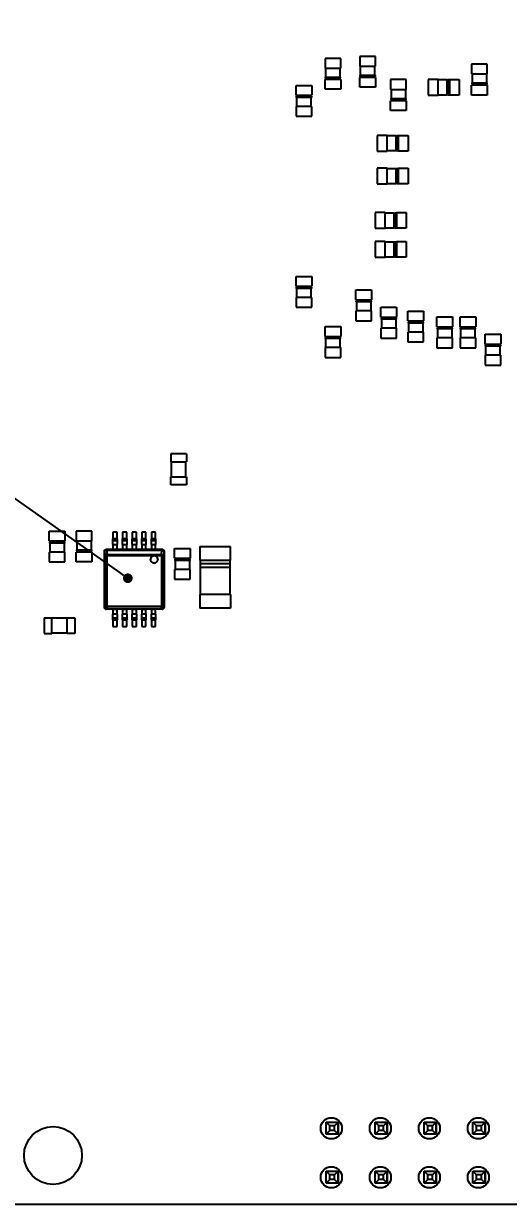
# Model space of a CAD drawing. Header units: millimetres. Extents: x 461 to 1302, y 117 to 711.
# Drawn here: x 1020.4 to 1070.6, y 450.9 to 573.3 of the extents above; entities that cross this region are included whole.
import ezdxf
from ezdxf import colors
from ezdxf.entities.mleader import LeaderData, LeaderLine
from ezdxf.math import Vec2, Vec3

# ---------------------------------------------------------------- set-up
doc = ezdxf.new("R2010")
doc.units = ezdxf.units.MM
doc.layers.get('0').update_dxf_attribs({"lineweight": 50})
doc.styles.add('GOST-2.304_Type-B_italic', font='')
doc.styles.get('GOST-2.304_Type-B_italic').set_extended_font_data('GOST Common', italic=True)
doc.dimstyles.new('ISO-25', dxfattribs={"dimtxt": 2.5, "dimasz": 2.5, "dimexe": 1.25, "dimexo": 0.625, "dimtad": 1, "dimtxsty": 'Standard', "dimcen": 2.5, "dimadec": 0, "dimazin": 0, "dimtfac": 1, "dimtmove": 0, "dimatfit": 3, "dimfxl": 1, "dimarcsym": 0})

# ---------------------------------------------------------------- blocks, each defined once
blk = doc.blocks.new('_Dot')
at = {"color": 0, "linetype": 'ByBlock', "lineweight": -2}
blk.add_line((-0.5, 0), (-1, 0), dxfattribs=at)
at = {"color": 0, "linetype": 'ByBlock', "lineweight": 90, "const_width": 0.5}
blk.add_lwpolyline([(-0.25, 0, 1), (0.25, 0, 1)], format="xyb", close=True, dxfattribs=at)
blk = doc.blocks.new('*D62')
at = {"color": 0, "lineweight": -2, "transparency": 16777216}
for p, q in [((948.6, 537.97), (948.6, 693.94)), ((1213.41, 641.52), (1213.41, 693.94)), ((1210.91, 692.69), (951.1, 692.69))]:
    blk.add_line(p, q, dxfattribs=at)
at = {"color": 0, "lineweight": 20, "transparency": 16777216}
for points in [[(951.1, 693.1), (951.1, 692.27), (948.6, 692.69)], [(1210.91, 693.1), (1210.91, 692.27), (1213.41, 692.69)]]:
    blk.add_solid(points, dxfattribs=at)
at = {"layer": 'Defpoints', "color": 0, "lineweight": 20, "transparency": 16777216}
for p in [(948.6, 692.69), (1213.41, 640.9), (948.6, 537.35)]:
    blk.add_point(p, dxfattribs=at)
at = {"color": 0, "lineweight": 20, "transparency": 16777216, "insert": (1081.01, 694.77), "char_height": 2.5, "attachment_point": 5}
blk.add_mtext('264,81*', dxfattribs=at)

msp = doc.modelspace()

# ---------------------------------------------------------------- linework, layer by layer
at = {"color": 7, "linetype": 'Continuous', "lineweight": 25}
for p, q in [((1051.634, 569.705), (1051.634, 568.689)), ((1053.258, 569.705), (1051.634, 569.705)), ((1053.258, 568.689), (1053.258, 569.705)), ((1055.234, 569.905), (1055.234, 568.889)), ((1056.858, 569.905), (1055.234, 569.905)), ((1056.858, 568.889), (1056.858, 569.905)), ((1051.634, 568.689), (1053.258, 568.689)), ((1051.684, 568.689), (1051.684, 567.755)), ((1053.208, 567.755), (1053.208, 568.689)), ((1055.234, 568.889), (1056.858, 568.889)), ((1055.284, 568.889), (1055.284, 567.955)), ((1056.808, 567.955), (1056.808, 568.889)), ((1066.834, 569.105), (1066.834, 568.089)), ((1068.458, 569.105), (1066.834, 569.105)), ((1066.834, 568.089), (1068.458, 568.089)), ((1066.884, 568.089), (1066.884, 567.155)), ((1068.408, 567.155), (1068.408, 568.089)), ((1068.458, 568.089), (1068.458, 569.105)), ((1048.634, 566.905), (1050.258, 566.905)), ((1048.634, 565.889), (1048.634, 566.905)), ((1050.258, 566.905), (1050.258, 565.889)), ((1053.258, 567.521), (1051.634, 567.521)), ((1051.634, 566.505), (1051.634, 567.521)), ((1051.678, 567.637), (1051.678, 567.755)), ((1051.678, 567.755), (1053.214, 567.755)), ((1051.678, 567.755), (1051.684, 567.755)), ((1053.214, 567.637), (1051.678, 567.637)), ((1051.678, 567.637), (1051.684, 567.637)), ((1051.684, 567.637), (1051.684, 567.521)), ((1053.208, 567.521), (1053.208, 567.637)), ((1053.214, 567.755), (1053.214, 567.637)), ((1053.258, 567.521), (1053.258, 566.505)), ((1056.858, 567.721), (1055.234, 567.721)), ((1055.234, 566.705), (1055.234, 567.721)), ((1055.278, 567.837), (1055.278, 567.955)), ((1055.278, 567.955), (1056.814, 567.955)), ((1055.278, 567.955), (1055.284, 567.955)), ((1056.814, 567.837), (1055.278, 567.837)), ((1055.278, 567.837), (1055.284, 567.837)), ((1055.284, 567.837), (1055.284, 567.721)), ((1056.808, 567.721), (1056.808, 567.837)), ((1056.814, 567.955), (1056.814, 567.837)), ((1056.858, 567.721), (1056.858, 566.705)), ((1058.434, 567.505), (1058.434, 566.489)), ((1060.058, 567.505), (1058.434, 567.505)), ((1060.058, 566.489), (1060.058, 567.505)), ((1062.341, 567.517), (1062.341, 565.893)), ((1063.357, 567.517), (1062.341, 567.517)), ((1063.357, 565.893), (1063.357, 567.517)), ((1064.291, 567.467), (1063.357, 567.467)), ((1064.291, 567.473), (1064.409, 567.473)), ((1064.291, 565.937), (1064.291, 567.473)), ((1064.409, 567.473), (1064.409, 565.937)), ((1064.525, 567.467), (1064.409, 567.467)), ((1064.525, 567.517), (1064.525, 565.893)), ((1064.525, 567.517), (1065.541, 567.517)), ((1065.541, 567.517), (1065.541, 565.893)), ((1068.458, 566.921), (1066.834, 566.921)), ((1066.834, 565.905), (1066.834, 566.921)), ((1066.878, 567.037), (1066.878, 567.155)), ((1066.878, 567.155), (1068.414, 567.155)), ((1066.878, 567.155), (1066.884, 567.155)), ((1068.414, 567.037), (1066.878, 567.037)), ((1066.878, 567.037), (1066.884, 567.037)), ((1066.884, 567.037), (1066.884, 566.921)), ((1068.408, 566.921), (1068.408, 567.037)), ((1068.414, 567.155), (1068.414, 567.037)), ((1068.458, 566.921), (1068.458, 565.905)), ((1048.634, 565.889), (1050.258, 565.889)), ((1048.678, 565.773), (1050.214, 565.773)), ((1048.678, 565.655), (1048.678, 565.773)), ((1050.214, 565.655), (1048.678, 565.655)), ((1048.684, 565.889), (1048.684, 565.773)), ((1048.684, 565.655), (1048.684, 564.721)), ((1050.208, 565.773), (1050.208, 565.889)), ((1050.214, 565.773), (1050.208, 565.773)), ((1050.208, 564.721), (1050.208, 565.655)), ((1050.214, 565.655), (1050.208, 565.655)), ((1050.214, 565.773), (1050.214, 565.655)), ((1053.258, 566.505), (1051.634, 566.505)), ((1056.858, 566.705), (1055.234, 566.705)), ((1058.434, 566.489), (1060.058, 566.489)), ((1058.478, 565.437), (1058.478, 565.555)), ((1058.478, 565.555), (1060.014, 565.555)), ((1058.478, 565.555), (1058.484, 565.555)), ((1058.484, 566.489), (1058.484, 565.555)), ((1060.008, 565.555), (1060.008, 566.489)), ((1060.014, 565.555), (1060.014, 565.437)), ((1062.341, 565.893), (1063.357, 565.893)), ((1063.357, 565.943), (1064.291, 565.943)), ((1064.409, 565.937), (1064.291, 565.937)), ((1064.409, 565.943), (1064.525, 565.943)), ((1065.541, 565.893), (1064.525, 565.893)), ((1068.458, 565.905), (1066.834, 565.905)), ((1050.258, 564.721), (1048.634, 564.721)), ((1048.634, 564.721), (1048.634, 563.705)), ((1050.258, 563.705), (1050.258, 564.721)), ((1060.058, 565.321), (1058.434, 565.321)), ((1058.434, 564.305), (1058.434, 565.321)), ((1060.058, 564.305), (1058.434, 564.305)), ((1060.014, 565.437), (1058.478, 565.437)), ((1058.478, 565.437), (1058.484, 565.437)), ((1058.484, 565.437), (1058.484, 565.321)), ((1060.008, 565.321), (1060.008, 565.437)), ((1060.058, 565.321), (1060.058, 564.305)), ((1048.634, 563.705), (1050.258, 563.705)), ((1057.046, 561.717), (1057.046, 560.093)), ((1058.062, 561.717), (1057.046, 561.717)), ((1058.062, 560.093), (1058.062, 561.717)), ((1058.996, 561.667), (1058.062, 561.667)), ((1058.996, 561.673), (1059.114, 561.673)), ((1058.996, 560.137), (1058.996, 561.673)), ((1059.114, 561.673), (1059.114, 560.137)), ((1059.23, 561.667), (1059.114, 561.667)), ((1059.23, 561.717), (1059.23, 560.093)), ((1059.23, 561.717), (1060.246, 561.717)), ((1060.246, 561.717), (1060.246, 560.093)), ((1057.046, 560.093), (1058.062, 560.093)), ((1058.062, 560.143), (1058.996, 560.143)), ((1059.114, 560.137), (1058.996, 560.137)), ((1059.114, 560.143), (1059.23, 560.143)), ((1060.246, 560.093), (1059.23, 560.093)), ((1057.046, 558.317), (1057.046, 556.693)), ((1058.062, 558.317), (1057.046, 558.317)), ((1058.062, 556.693), (1058.062, 558.317)), ((1058.996, 558.267), (1058.062, 558.267)), ((1058.996, 558.273), (1059.114, 558.273)), ((1058.996, 556.737), (1058.996, 558.273)), ((1059.114, 558.273), (1059.114, 556.737)), ((1059.23, 558.267), (1059.114, 558.267)), ((1059.23, 558.317), (1059.23, 556.693)), ((1059.23, 558.317), (1060.246, 558.317)), ((1060.246, 558.317), (1060.246, 556.693)), ((1057.046, 556.693), (1058.062, 556.693)), ((1058.062, 556.743), (1058.996, 556.743)), ((1059.114, 556.737), (1058.996, 556.737)), ((1059.114, 556.743), (1059.23, 556.743)), ((1060.246, 556.693), (1059.23, 556.693)), ((1056.846, 553.717), (1056.846, 552.093)), ((1057.862, 553.717), (1056.846, 553.717)), ((1057.862, 552.093), (1057.862, 553.717)), ((1058.796, 553.667), (1057.862, 553.667)), ((1058.796, 552.137), (1058.796, 553.673)), ((1058.796, 553.673), (1058.914, 553.673)), ((1058.914, 553.673), (1058.914, 552.137)), ((1059.03, 553.667), (1058.914, 553.667)), ((1059.03, 553.717), (1059.03, 552.093)), ((1059.03, 553.717), (1060.046, 553.717)), ((1060.046, 553.717), (1060.046, 552.093)), ((1056.846, 552.093), (1057.862, 552.093)), ((1057.862, 552.143), (1058.796, 552.143)), ((1058.914, 552.137), (1058.796, 552.137)), ((1058.914, 552.143), (1059.03, 552.143)), ((1060.046, 552.093), (1059.03, 552.093)), ((1056.846, 550.717), (1056.846, 549.093)), ((1057.862, 550.717), (1056.846, 550.717)), ((1057.862, 549.093), (1057.862, 550.717)), ((1058.796, 550.667), (1057.862, 550.667)), ((1058.796, 550.673), (1058.914, 550.673)), ((1058.796, 549.137), (1058.796, 550.673)), ((1058.914, 550.673), (1058.914, 549.137)), ((1059.03, 550.667), (1058.914, 550.667)), ((1059.03, 550.717), (1059.03, 549.093)), ((1059.03, 550.717), (1060.046, 550.717)), ((1060.046, 550.717), (1060.046, 549.093)), ((1056.846, 549.093), (1057.862, 549.093)), ((1057.862, 549.143), (1058.796, 549.143)), ((1058.914, 549.137), (1058.796, 549.137)), ((1058.914, 549.143), (1059.03, 549.143)), ((1060.046, 549.093), (1059.03, 549.093)), ((1048.634, 547.105), (1050.258, 547.105)), ((1048.634, 546.089), (1048.634, 547.105)), ((1048.634, 546.089), (1050.258, 546.089)), ((1048.678, 545.973), (1050.214, 545.973)), ((1048.678, 545.855), (1048.678, 545.973)), ((1048.684, 546.089), (1048.684, 545.973)), ((1050.208, 545.973), (1050.208, 546.089)), ((1050.214, 545.973), (1050.208, 545.973)), ((1050.214, 545.973), (1050.214, 545.855)), ((1050.258, 547.105), (1050.258, 546.089)), ((1050.258, 544.921), (1048.634, 544.921)), ((1048.634, 544.921), (1048.634, 543.905)), ((1050.214, 545.855), (1048.678, 545.855)), ((1048.684, 545.855), (1048.684, 544.921)), ((1050.208, 544.921), (1050.208, 545.855)), ((1050.214, 545.855), (1050.208, 545.855)), ((1050.258, 543.905), (1050.258, 544.921)), ((1054.834, 545.705), (1056.458, 545.705)), ((1054.834, 544.689), (1054.834, 545.705)), ((1056.458, 545.705), (1056.458, 544.689)), ((1048.634, 543.905), (1050.258, 543.905)), ((1054.834, 544.689), (1056.458, 544.689)), ((1056.458, 543.521), (1054.834, 543.521)), ((1054.834, 543.521), (1054.834, 542.505)), ((1054.878, 544.573), (1056.414, 544.573)), ((1054.878, 544.455), (1054.878, 544.573)), ((1056.414, 544.455), (1054.878, 544.455)), ((1054.884, 544.689), (1054.884, 544.573)), ((1054.884, 544.455), (1054.884, 543.521)), ((1056.408, 544.573), (1056.408, 544.689)), ((1056.414, 544.573), (1056.408, 544.573)), ((1056.408, 543.521), (1056.408, 544.455)), ((1056.414, 544.455), (1056.408, 544.455)), ((1056.414, 544.573), (1056.414, 544.455)), ((1056.458, 542.505), (1056.458, 543.521)), ((1057.434, 543.905), (1059.058, 543.905)), ((1057.434, 542.889), (1057.434, 543.905)), ((1059.058, 543.905), (1059.058, 542.889)), ((1060.234, 543.505), (1061.858, 543.505)), ((1060.234, 542.489), (1060.234, 543.505)), ((1061.858, 543.505), (1061.858, 542.489)), ((1054.834, 542.505), (1056.458, 542.505)), ((1057.434, 542.889), (1059.058, 542.889)), ((1057.478, 542.773), (1059.014, 542.773)), ((1057.478, 542.655), (1057.478, 542.773)), ((1059.014, 542.655), (1057.478, 542.655)), ((1057.484, 542.889), (1057.484, 542.773)), ((1057.484, 542.655), (1057.484, 541.721)), ((1059.008, 542.773), (1059.008, 542.889)), ((1059.014, 542.773), (1059.008, 542.773)), ((1059.008, 541.721), (1059.008, 542.655)), ((1059.014, 542.655), (1059.008, 542.655)), ((1059.014, 542.773), (1059.014, 542.655)), ((1060.234, 542.489), (1061.858, 542.489)), ((1060.278, 542.373), (1061.814, 542.373)), ((1060.278, 542.255), (1060.278, 542.373)), ((1060.284, 542.489), (1060.284, 542.373)), ((1061.808, 542.373), (1061.808, 542.489)), ((1061.814, 542.373), (1061.808, 542.373)), ((1061.814, 542.373), (1061.814, 542.255)), ((1063.234, 542.905), (1064.858, 542.905)), ((1063.234, 541.889), (1063.234, 542.905)), ((1064.858, 542.905), (1064.858, 541.889)), ((1065.634, 542.905), (1067.258, 542.905)), ((1065.634, 541.889), (1065.634, 542.905)), ((1067.258, 542.905), (1067.258, 541.889)), ((1051.634, 541.905), (1053.258, 541.905)), ((1051.634, 540.889), (1051.634, 541.905)), ((1053.258, 541.905), (1053.258, 540.889)), ((1059.058, 541.721), (1057.434, 541.721)), ((1057.434, 541.721), (1057.434, 540.705)), ((1059.058, 540.705), (1059.058, 541.721)), ((1061.858, 541.321), (1060.234, 541.321)), ((1060.234, 541.321), (1060.234, 540.305)), ((1061.814, 542.255), (1060.278, 542.255)), ((1060.284, 542.255), (1060.284, 541.321)), ((1061.808, 541.321), (1061.808, 542.255)), ((1061.814, 542.255), (1061.808, 542.255)), ((1061.858, 540.305), (1061.858, 541.321)), ((1063.234, 541.889), (1064.858, 541.889)), ((1063.278, 541.773), (1064.814, 541.773)), ((1063.278, 541.655), (1063.278, 541.773)), ((1064.814, 541.655), (1063.278, 541.655)), ((1063.284, 541.889), (1063.284, 541.773)), ((1063.284, 541.655), (1063.284, 540.721)), ((1064.808, 541.773), (1064.808, 541.889)), ((1064.814, 541.773), (1064.808, 541.773)), ((1064.808, 540.721), (1064.808, 541.655)), ((1064.814, 541.655), (1064.808, 541.655)), ((1064.814, 541.773), (1064.814, 541.655)), ((1065.634, 541.889), (1067.258, 541.889)), ((1065.678, 541.773), (1067.214, 541.773)), ((1065.678, 541.655), (1065.678, 541.773)), ((1067.214, 541.655), (1065.678, 541.655)), ((1065.684, 541.889), (1065.684, 541.773)), ((1065.684, 541.655), (1065.684, 540.721)), ((1067.208, 541.773), (1067.208, 541.889)), ((1067.214, 541.773), (1067.208, 541.773)), ((1067.208, 540.721), (1067.208, 541.655)), ((1067.214, 541.655), (1067.208, 541.655)), ((1067.214, 541.773), (1067.214, 541.655)), ((1068.234, 541.105), (1069.858, 541.105)), ((1068.234, 540.089), (1068.234, 541.105)), ((1069.858, 541.105), (1069.858, 540.089)), ((1051.634, 540.889), (1053.258, 540.889)), ((1051.678, 540.773), (1053.214, 540.773)), ((1051.678, 540.655), (1051.678, 540.773)), ((1051.678, 540.773), (1051.678, 540.773)), ((1053.214, 540.655), (1051.678, 540.655)), ((1051.684, 540.889), (1051.684, 540.773)), ((1051.684, 540.773), (1051.684, 540.773)), ((1051.684, 540.655), (1051.684, 539.721)), ((1053.208, 540.773), (1053.208, 540.889)), ((1053.214, 540.773), (1053.208, 540.773)), ((1053.208, 539.721), (1053.208, 540.655)), ((1053.214, 540.655), (1053.208, 540.655)), ((1053.214, 540.773), (1053.214, 540.655)), ((1057.434, 540.705), (1059.058, 540.705)), ((1060.234, 540.305), (1061.858, 540.305)), ((1064.858, 540.721), (1063.234, 540.721)), ((1063.234, 540.721), (1063.234, 539.705)), ((1064.858, 539.705), (1064.858, 540.721)), ((1067.258, 540.721), (1065.634, 540.721)), ((1065.634, 540.721), (1065.634, 539.705)), ((1067.258, 539.705), (1067.258, 540.721)), ((1068.234, 540.089), (1069.858, 540.089)), ((1068.278, 539.973), (1069.814, 539.973)), ((1068.278, 539.855), (1068.278, 539.973)), ((1069.814, 539.855), (1068.278, 539.855)), ((1068.284, 540.089), (1068.284, 539.973)), ((1068.284, 539.855), (1068.284, 538.921)), ((1069.808, 539.973), (1069.808, 540.089)), ((1069.814, 539.973), (1069.808, 539.973)), ((1069.808, 538.921), (1069.808, 539.855)), ((1069.814, 539.855), (1069.808, 539.855)), ((1069.814, 539.973), (1069.814, 539.855)), ((1053.258, 539.721), (1051.634, 539.721)), ((1051.634, 539.721), (1051.634, 538.705)), ((1051.634, 538.705), (1053.258, 538.705)), ((1053.258, 538.705), (1053.258, 539.721)), ((1063.234, 539.705), (1064.858, 539.705)), ((1065.634, 539.705), (1067.258, 539.705)), ((1069.858, 538.921), (1068.234, 538.921)), ((1068.234, 538.921), (1068.234, 537.905)), ((1069.858, 537.905), (1069.858, 538.921)), ((1068.234, 537.905), (1069.858, 537.905)), ((1037.258, 528.705), (1035.634, 528.705)), ((1035.634, 528.705), (1035.634, 527.893)), ((1035.634, 527.893), (1037.258, 527.893)), ((1035.684, 527.893), (1035.684, 526.317)), ((1037.208, 526.317), (1037.208, 527.893)), ((1037.258, 528.705), (1037.258, 527.893)), ((1035.634, 526.317), (1037.258, 526.317)), ((1035.634, 525.505), (1035.634, 526.317)), ((1037.258, 525.505), (1035.634, 525.505)), ((1037.258, 526.317), (1037.258, 525.505)), ((1023.034, 520.705), (1024.658, 520.705)), ((1023.034, 519.689), (1023.034, 520.705)), ((1024.658, 520.705), (1024.658, 519.689)), ((1025.834, 520.705), (1025.834, 519.689)), ((1027.458, 520.705), (1025.834, 520.705)), ((1027.458, 519.689), (1027.458, 520.705)), ((1030.066, 520.605), (1029.626, 520.605)), ((1029.626, 520.605), (1029.626, 519.905)), ((1030.066, 519.905), (1030.066, 520.605)), ((1031.066, 520.605), (1030.626, 520.605)), ((1030.626, 520.605), (1030.626, 519.905)), ((1031.066, 519.905), (1031.066, 520.605)), ((1032.066, 520.605), (1031.626, 520.605)), ((1031.626, 520.605), (1031.626, 519.905)), ((1032.066, 519.905), (1032.066, 520.605)), ((1033.066, 520.605), (1032.626, 520.605)), ((1032.626, 520.605), (1032.626, 519.905)), ((1033.066, 519.905), (1033.066, 520.605)), ((1034.066, 520.605), (1033.626, 520.605)), ((1033.626, 520.605), (1033.626, 519.905)), ((1034.066, 519.905), (1034.066, 520.605)), ((1023.034, 519.689), (1024.658, 519.689)), ((1023.078, 519.573), (1024.614, 519.573)), ((1023.078, 519.455), (1023.078, 519.573)), ((1024.614, 519.455), (1023.078, 519.455)), ((1023.084, 519.689), (1023.084, 519.573)), ((1023.084, 519.455), (1023.084, 518.521)), ((1024.608, 519.573), (1024.608, 519.689)), ((1024.614, 519.573), (1024.608, 519.573)), ((1024.608, 518.521), (1024.608, 519.455)), ((1024.614, 519.455), (1024.608, 519.455)), ((1024.614, 519.573), (1024.614, 519.455)), ((1025.834, 519.689), (1027.458, 519.689)), ((1025.884, 519.689), (1025.884, 518.755)), ((1027.408, 518.755), (1027.408, 519.689)), ((1030.066, 519.905), (1029.626, 519.905)), ((1029.626, 519.705), (1029.626, 519.905)), ((1030.066, 519.705), (1029.626, 519.705)), ((1029.626, 519.305), (1029.626, 519.705)), ((1029.626, 519.305), (1030.066, 519.305)), ((1029.626, 519.305), (1029.626, 518.805)), ((1030.066, 519.905), (1030.066, 519.705)), ((1030.066, 519.705), (1030.066, 519.305)), ((1030.066, 518.805), (1030.066, 519.305)), ((1031.066, 519.905), (1030.626, 519.905)), ((1030.626, 519.705), (1030.626, 519.905)), ((1031.066, 519.705), (1030.626, 519.705)), ((1030.626, 519.305), (1030.626, 519.705)), ((1030.626, 519.305), (1031.066, 519.305)), ((1030.626, 519.305), (1030.626, 518.805)), ((1031.066, 519.905), (1031.066, 519.705)), ((1031.066, 519.705), (1031.066, 519.305)), ((1031.066, 518.805), (1031.066, 519.305)), ((1032.066, 519.905), (1031.626, 519.905)), ((1031.626, 519.705), (1031.626, 519.905)), ((1032.066, 519.705), (1031.626, 519.705)), ((1031.626, 519.305), (1031.626, 519.705)), ((1031.626, 519.305), (1032.066, 519.305)), ((1031.626, 519.305), (1031.626, 518.805)), ((1032.066, 519.905), (1032.066, 519.705)), ((1032.066, 519.705), (1032.066, 519.305)), ((1032.066, 518.805), (1032.066, 519.305)), ((1033.066, 519.905), (1032.626, 519.905)), ((1032.626, 519.705), (1032.626, 519.905)), ((1033.066, 519.705), (1032.626, 519.705)), ((1032.626, 519.305), (1032.626, 519.705)), ((1032.626, 519.305), (1033.066, 519.305)), ((1032.626, 519.305), (1032.626, 518.805)), ((1033.066, 519.905), (1033.066, 519.705)), ((1033.066, 519.705), (1033.066, 519.305)), ((1033.066, 518.805), (1033.066, 519.305)), ((1034.066, 519.905), (1033.626, 519.905)), ((1033.626, 519.705), (1033.626, 519.905)), ((1034.066, 519.705), (1033.626, 519.705)), ((1033.626, 519.305), (1033.626, 519.705)), ((1033.626, 519.305), (1034.066, 519.305)), ((1033.626, 519.305), (1033.626, 518.805)), ((1034.066, 519.905), (1034.066, 519.705)), ((1034.066, 519.705), (1034.066, 519.305)), ((1034.066, 518.805), (1034.066, 519.305)), ((1038.646, 519.105), (1038.646, 517.683)), ((1038.646, 519.105), (1041.846, 519.105)), ((1041.846, 517.683), (1041.846, 519.105)), ((1024.658, 518.521), (1023.034, 518.521)), ((1023.034, 518.521), (1023.034, 517.505)), ((1024.658, 517.505), (1024.658, 518.521)), ((1027.458, 518.521), (1025.834, 518.521)), ((1025.834, 517.505), (1025.834, 518.521)), ((1025.878, 518.637), (1025.878, 518.755)), ((1025.878, 518.755), (1027.414, 518.755)), ((1025.878, 518.755), (1025.884, 518.755)), ((1027.414, 518.637), (1025.878, 518.637)), ((1025.878, 518.637), (1025.884, 518.637)), ((1025.884, 518.637), (1025.884, 518.521)), ((1027.408, 518.521), (1027.408, 518.637)), ((1027.414, 518.755), (1027.414, 518.637)), ((1027.458, 518.521), (1027.458, 517.505)), ((1028.747, 518.605), (1028.746, 518.605)), ((1028.746, 518.605), (1028.746, 512.805)), ((1028.747, 512.805), (1028.747, 518.605)), ((1028.747, 518.605), (1028.78, 518.573)), ((1028.78, 518.573), (1028.827, 518.123)), ((1029.026, 518.123), (1028.827, 518.123)), ((1028.827, 518.123), (1028.827, 512.885)), ((1028.946, 518.805), (1028.946, 518.804)), ((1029.626, 518.805), (1028.946, 518.805)), ((1028.946, 518.804), (1028.978, 518.772)), ((1028.946, 518.804), (1034.746, 518.804)), ((1028.978, 518.772), (1028.978, 518.714)), ((1028.978, 518.772), (1034.713, 518.772)), ((1028.978, 518.714), (1029.026, 518.264)), ((1028.978, 518.714), (1034.713, 518.714)), ((1029.026, 518.123), (1029.026, 518.264)), ((1029.026, 518.264), (1034.666, 518.264)), ((1033.747, 518.123), (1029.026, 518.123)), ((1029.026, 512.885), (1029.026, 518.123)), ((1030.066, 518.805), (1029.626, 518.805)), ((1030.626, 518.805), (1030.066, 518.805)), ((1031.066, 518.805), (1030.626, 518.805)), ((1031.626, 518.805), (1031.066, 518.805)), ((1032.066, 518.805), (1031.626, 518.805)), ((1032.626, 518.805), (1032.066, 518.805)), ((1033.066, 518.805), (1032.626, 518.805)), ((1033.626, 518.805), (1033.066, 518.805)), ((1034.066, 518.805), (1033.626, 518.805)), ((1033.664, 518.064), (1033.753, 518.124)), ((1034.746, 518.805), (1034.066, 518.805)), ((1034.068, 518.127), (1034.118, 518.093)), ((1034.666, 518.123), (1034.078, 518.123)), ((1034.666, 518.264), (1034.713, 518.714)), ((1034.666, 518.264), (1034.666, 518.123)), ((1034.865, 518.123), (1034.666, 518.123)), ((1034.666, 518.123), (1034.666, 512.885)), ((1034.713, 518.772), (1034.746, 518.804)), ((1034.713, 518.714), (1034.713, 518.772)), ((1034.799, 518.798), (1034.743, 518.805)), ((1034.746, 518.804), (1034.746, 518.805)), ((1034.912, 518.573), (1034.865, 518.123)), ((1034.865, 518.123), (1034.865, 512.885)), ((1034.945, 518.605), (1034.912, 518.573)), ((1034.945, 518.605), (1034.945, 512.805)), ((1034.946, 518.605), (1034.945, 518.605)), ((1034.946, 518.605), (1034.946, 512.805)), ((1036.034, 518.905), (1037.658, 518.905)), ((1036.034, 517.889), (1036.034, 518.905)), ((1036.034, 517.889), (1036.034, 517.889)), ((1036.034, 517.889), (1037.658, 517.889)), ((1036.084, 517.889), (1036.084, 517.773)), ((1036.084, 517.889), (1036.084, 517.889)), ((1037.608, 517.773), (1037.608, 517.889)), ((1037.608, 517.889), (1037.608, 517.889)), ((1037.658, 518.905), (1037.658, 517.889)), ((1037.658, 517.889), (1037.658, 517.889)), ((1023.034, 517.505), (1024.658, 517.505)), ((1027.458, 517.505), (1025.834, 517.505)), ((1033.536, 517.717), (1033.526, 517.766)), ((1033.912, 517.385), (1033.827, 517.401)), ((1033.976, 517.397), (1033.912, 517.385)), ((1037.658, 516.721), (1036.034, 516.721)), ((1036.034, 516.721), (1036.034, 515.705)), ((1036.078, 517.773), (1037.614, 517.773)), ((1036.078, 517.655), (1036.078, 517.773)), ((1037.614, 517.655), (1036.078, 517.655)), ((1036.084, 517.655), (1036.084, 516.721)), ((1037.614, 517.773), (1037.608, 517.773)), ((1037.608, 516.721), (1037.608, 517.655)), ((1037.614, 517.655), (1037.608, 517.655)), ((1037.614, 517.773), (1037.614, 517.655)), ((1037.658, 515.705), (1037.658, 516.721)), ((1038.646, 517.683), (1041.846, 517.683)), ((1038.692, 517.327), (1038.692, 516.971)), ((1038.692, 517.327), (1041.8, 517.327)), ((1038.692, 516.971), (1041.8, 516.971)), ((1038.696, 517.683), (1038.696, 517.327)), ((1038.696, 516.971), (1038.696, 514.127)), ((1041.796, 517.327), (1041.796, 517.683)), ((1041.8, 517.327), (1041.796, 517.327)), ((1041.8, 516.971), (1041.796, 516.971)), ((1041.796, 514.127), (1041.796, 516.971)), ((1041.8, 516.971), (1041.8, 517.327)), ((1036.034, 515.705), (1037.658, 515.705)), ((1038.646, 514.127), (1038.646, 512.705)), ((1041.846, 514.127), (1038.646, 514.127)), ((1041.846, 514.127), (1041.846, 512.705)), ((1022.496, 511.717), (1022.496, 510.093)), ((1022.496, 511.717), (1023.308, 511.717)), ((1023.308, 510.093), (1023.308, 511.717)), ((1024.884, 511.667), (1023.308, 511.667)), ((1024.884, 511.717), (1025.696, 511.717)), ((1024.884, 510.093), (1024.884, 511.717)), ((1025.696, 511.717), (1025.696, 510.093)), ((1028.746, 512.808), (1028.753, 512.753)), ((1028.746, 512.805), (1028.747, 512.805)), ((1028.827, 512.885), (1028.747, 512.805)), ((1028.827, 512.885), (1029.026, 512.885)), ((1028.946, 512.607), (1029.026, 512.686)), ((1034.746, 512.607), (1028.946, 512.607)), ((1028.946, 512.607), (1028.946, 512.605)), ((1029.626, 512.605), (1028.946, 512.605)), ((1034.666, 512.885), (1029.026, 512.885)), ((1029.026, 512.885), (1029.026, 512.686)), ((1029.026, 512.686), (1034.666, 512.686)), ((1029.626, 512.605), (1030.066, 512.605)), ((1029.626, 512.605), (1029.626, 512.105)), ((1030.066, 512.105), (1029.626, 512.105)), ((1029.626, 511.705), (1029.626, 512.105)), ((1029.626, 511.705), (1030.066, 511.705)), ((1029.626, 511.505), (1029.626, 511.705)), ((1030.066, 512.105), (1030.066, 512.605)), ((1030.626, 512.605), (1030.066, 512.605)), ((1030.066, 512.105), (1030.066, 511.705)), ((1030.066, 511.705), (1030.066, 511.505)), ((1030.626, 512.605), (1031.066, 512.605)), ((1030.626, 512.605), (1030.626, 512.105)), ((1031.066, 512.105), (1030.626, 512.105)), ((1030.626, 511.705), (1030.626, 512.105)), ((1030.626, 511.705), (1031.066, 511.705)), ((1030.626, 511.505), (1030.626, 511.705)), ((1031.066, 512.105), (1031.066, 512.605)), ((1031.626, 512.605), (1031.066, 512.605)), ((1031.066, 512.105), (1031.066, 511.705)), ((1031.066, 511.705), (1031.066, 511.505)), ((1031.626, 512.605), (1032.066, 512.605)), ((1031.626, 512.605), (1031.626, 512.105)), ((1032.066, 512.105), (1031.626, 512.105)), ((1031.626, 511.705), (1031.626, 512.105)), ((1031.626, 511.705), (1032.066, 511.705)), ((1031.626, 511.505), (1031.626, 511.705)), ((1032.066, 512.105), (1032.066, 512.605)), ((1032.626, 512.605), (1032.066, 512.605)), ((1032.066, 512.105), (1032.066, 511.705)), ((1032.066, 511.705), (1032.066, 511.505)), ((1032.626, 512.605), (1033.066, 512.605)), ((1032.626, 512.605), (1032.626, 512.105)), ((1033.066, 512.105), (1032.626, 512.105)), ((1032.626, 511.705), (1032.626, 512.105)), ((1032.626, 511.705), (1033.066, 511.705)), ((1032.626, 511.505), (1032.626, 511.705)), ((1033.066, 512.105), (1033.066, 512.605)), ((1033.626, 512.605), (1033.066, 512.605)), ((1033.066, 512.105), (1033.066, 511.705)), ((1033.066, 511.705), (1033.066, 511.505)), ((1033.626, 512.605), (1034.066, 512.605)), ((1033.626, 512.605), (1033.626, 512.105)), ((1034.066, 512.105), (1033.626, 512.105)), ((1033.626, 511.705), (1033.626, 512.105)), ((1033.626, 511.705), (1034.066, 511.705)), ((1033.626, 511.505), (1033.626, 511.705)), ((1034.066, 512.105), (1034.066, 512.605)), ((1034.746, 512.605), (1034.066, 512.605)), ((1034.066, 512.105), (1034.066, 511.705)), ((1034.066, 511.705), (1034.066, 511.505)), ((1034.666, 512.686), (1034.666, 512.885)), ((1034.666, 512.885), (1034.865, 512.885)), ((1034.666, 512.686), (1034.746, 512.607)), ((1034.746, 512.605), (1034.746, 512.607)), ((1034.865, 512.885), (1034.945, 512.805)), ((1034.939, 512.753), (1034.946, 512.808)), ((1034.945, 512.805), (1034.946, 512.805)), ((1041.846, 512.705), (1038.646, 512.705)), ((1029.626, 511.505), (1030.066, 511.505)), ((1029.626, 511.505), (1029.626, 510.805)), ((1029.626, 510.805), (1030.066, 510.805)), ((1030.066, 510.805), (1030.066, 511.505)), ((1030.626, 511.505), (1031.066, 511.505)), ((1030.626, 511.505), (1030.626, 510.805)), ((1030.626, 510.805), (1031.066, 510.805)), ((1031.066, 510.805), (1031.066, 511.505)), ((1031.626, 511.505), (1032.066, 511.505)), ((1031.626, 511.505), (1031.626, 510.805)), ((1031.626, 510.805), (1032.066, 510.805)), ((1032.066, 510.805), (1032.066, 511.505)), ((1032.626, 511.505), (1033.066, 511.505)), ((1032.626, 511.505), (1032.626, 510.805)), ((1032.626, 510.805), (1033.066, 510.805)), ((1033.066, 510.805), (1033.066, 511.505)), ((1033.626, 511.505), (1034.066, 511.505)), ((1033.626, 511.505), (1033.626, 510.805)), ((1033.626, 510.805), (1034.066, 510.805)), ((1034.066, 510.805), (1034.066, 511.505)), ((1022.496, 510.093), (1023.308, 510.093)), ((1023.308, 510.143), (1024.884, 510.143)), ((1025.696, 510.093), (1024.884, 510.093)), ((1052.116, 459.056), (1051.735, 459.436)), ((1051.735, 459.436), (1052.995, 459.436)), ((1051.735, 458.176), (1051.735, 459.436)), ((1052.616, 459.056), (1052.116, 459.056)), ((1052.116, 458.556), (1052.116, 459.056)), ((1052.995, 459.436), (1052.616, 459.056)), ((1052.616, 458.556), (1052.616, 459.056)), ((1052.995, 459.436), (1052.995, 458.176)), ((1052.995, 459.436), (1052.995, 459.436)), ((1052.995, 459.436), (1052.996, 459.436)), ((1052.996, 458.176), (1052.996, 459.436)), ((1057.196, 459.056), (1056.815, 459.436)), ((1056.815, 459.436), (1058.075, 459.436)), ((1056.815, 458.176), (1056.815, 459.436)), ((1057.696, 459.056), (1057.196, 459.056)), ((1057.196, 458.556), (1057.196, 459.056)), ((1058.075, 459.436), (1057.696, 459.056)), ((1057.696, 458.556), (1057.696, 459.056)), ((1058.075, 459.436), (1058.076, 459.436)), ((1058.075, 459.436), (1058.075, 458.176)), ((1058.075, 459.436), (1058.075, 459.436)), ((1058.076, 458.176), (1058.076, 459.436)), ((1062.276, 459.056), (1061.895, 459.436)), ((1061.895, 459.436), (1063.155, 459.436)), ((1061.895, 458.176), (1061.895, 459.436)), ((1062.776, 459.056), (1062.276, 459.056)), ((1062.276, 458.556), (1062.276, 459.056)), ((1063.155, 459.436), (1062.776, 459.056)), ((1062.776, 458.556), (1062.776, 459.056)), ((1063.155, 459.436), (1063.156, 459.436)), ((1063.155, 459.436), (1063.155, 458.176)), ((1063.155, 459.436), (1063.155, 459.436)), ((1063.156, 458.176), (1063.156, 459.436)), ((1067.356, 459.056), (1066.975, 459.436)), ((1066.975, 459.436), (1068.235, 459.436)), ((1066.975, 458.176), (1066.975, 459.436)), ((1067.856, 459.056), (1067.356, 459.056)), ((1067.356, 458.556), (1067.356, 459.056)), ((1068.235, 459.436), (1067.856, 459.056)), ((1067.856, 458.556), (1067.856, 459.056)), ((1068.235, 459.436), (1068.235, 458.176)), ((1068.235, 459.436), (1068.235, 459.436)), ((1068.235, 459.436), (1068.236, 459.436)), ((1068.236, 458.176), (1068.236, 459.436)), ((1052.116, 458.556), (1051.735, 458.176)), ((1052.995, 458.176), (1051.735, 458.176)), ((1052.616, 458.556), (1052.116, 458.556)), ((1052.995, 458.176), (1052.616, 458.556)), ((1052.995, 458.176), (1052.995, 458.176)), ((1052.996, 458.176), (1052.995, 458.176)), ((1057.196, 458.556), (1056.815, 458.176)), ((1058.075, 458.176), (1056.815, 458.176)), ((1057.696, 458.556), (1057.196, 458.556)), ((1058.075, 458.176), (1057.696, 458.556)), ((1058.076, 458.176), (1058.075, 458.176)), ((1058.075, 458.176), (1058.075, 458.176)), ((1062.276, 458.556), (1061.895, 458.176)), ((1063.155, 458.176), (1061.895, 458.176)), ((1062.776, 458.556), (1062.276, 458.556)), ((1063.155, 458.176), (1062.776, 458.556)), ((1063.156, 458.176), (1063.155, 458.176)), ((1063.155, 458.176), (1063.155, 458.176)), ((1067.356, 458.556), (1066.975, 458.176)), ((1068.235, 458.176), (1066.975, 458.176)), ((1067.856, 458.556), (1067.356, 458.556)), ((1068.235, 458.176), (1067.856, 458.556)), ((1068.235, 458.176), (1068.235, 458.176)), ((1068.236, 458.176), (1068.235, 458.176)), ((1052.116, 453.976), (1051.735, 454.356)), ((1051.735, 454.356), (1052.995, 454.356)), ((1051.735, 453.096), (1051.735, 454.356)), ((1052.995, 454.356), (1052.616, 453.976)), ((1052.995, 454.356), (1052.996, 454.356)), ((1052.995, 454.356), (1052.995, 453.096)), ((1052.995, 454.356), (1052.995, 454.356)), ((1052.996, 453.096), (1052.996, 454.356)), ((1057.196, 453.976), (1056.815, 454.356)), ((1056.815, 454.356), (1058.075, 454.356)), ((1056.815, 453.096), (1056.815, 454.356)), ((1058.075, 454.356), (1057.696, 453.976)), ((1058.075, 454.356), (1058.076, 454.356)), ((1058.075, 454.356), (1058.075, 453.096)), ((1058.075, 454.356), (1058.075, 454.356)), ((1058.076, 453.096), (1058.076, 454.356)), ((1062.276, 453.976), (1061.895, 454.356)), ((1061.895, 454.356), (1063.155, 454.356)), ((1061.895, 453.096), (1061.895, 454.356)), ((1063.155, 454.356), (1062.776, 453.976)), ((1063.155, 454.356), (1063.155, 453.096)), ((1063.155, 454.356), (1063.155, 454.356)), ((1063.155, 454.356), (1063.156, 454.356)), ((1063.156, 453.096), (1063.156, 454.356)), ((1067.356, 453.976), (1066.975, 454.356)), ((1066.975, 454.356), (1068.235, 454.356)), ((1066.975, 453.096), (1066.975, 454.356)), ((1068.235, 454.356), (1067.856, 453.976)), ((1068.235, 454.356), (1068.235, 453.096)), ((1068.235, 454.356), (1068.235, 454.356)), ((1068.235, 454.356), (1068.236, 454.356)), ((1068.236, 453.096), (1068.236, 454.356)), ((1052.116, 453.476), (1051.735, 453.096)), ((1052.995, 453.096), (1051.735, 453.096)), ((1052.616, 453.976), (1052.116, 453.976)), ((1052.116, 453.476), (1052.116, 453.976)), ((1052.616, 453.476), (1052.116, 453.476)), ((1052.616, 453.476), (1052.616, 453.976)), ((1052.995, 453.096), (1052.616, 453.476)), ((1052.996, 453.096), (1052.995, 453.096)), ((1052.995, 453.096), (1052.995, 453.096)), ((1057.196, 453.476), (1056.815, 453.096)), ((1058.075, 453.096), (1056.815, 453.096)), ((1057.696, 453.976), (1057.196, 453.976)), ((1057.196, 453.476), (1057.196, 453.976)), ((1057.696, 453.476), (1057.196, 453.476)), ((1057.696, 453.476), (1057.696, 453.976)), ((1058.075, 453.096), (1057.696, 453.476)), ((1058.076, 453.096), (1058.075, 453.096)), ((1058.075, 453.096), (1058.075, 453.096)), ((1062.276, 453.476), (1061.895, 453.096)), ((1063.155, 453.096), (1061.895, 453.096)), ((1062.776, 453.976), (1062.276, 453.976)), ((1062.276, 453.476), (1062.276, 453.976)), ((1062.776, 453.476), (1062.276, 453.476)), ((1062.776, 453.476), (1062.776, 453.976)), ((1063.155, 453.096), (1062.776, 453.476)), ((1063.155, 453.096), (1063.155, 453.096)), ((1063.156, 453.096), (1063.155, 453.096)), ((1067.356, 453.476), (1066.975, 453.096)), ((1068.235, 453.096), (1066.975, 453.096)), ((1067.856, 453.976), (1067.356, 453.976)), ((1067.356, 453.476), (1067.356, 453.976)), ((1067.856, 453.476), (1067.356, 453.476)), ((1067.856, 453.476), (1067.856, 453.976)), ((1068.235, 453.096), (1067.856, 453.476)), ((1068.235, 453.096), (1068.235, 453.096)), ((1068.236, 453.096), (1068.235, 453.096)), ((1173.414, 450.901), (1013.416, 450.901))]:
    msp.add_line(p, q, dxfattribs=at)
for centre, radius in [((1052.286, 458.785), 1.1), ((1057.366, 458.785), 1.1), ((1062.446, 458.785), 1.1), ((1067.526, 458.785), 1.1), ((1023.424, 455.979), 3), ((1052.286, 453.705), 1.1), ((1057.366, 453.705), 1.1), ((1062.446, 453.705), 1.1), ((1067.526, 453.705), 1.1)]:
    msp.add_circle(centre, radius, dxfattribs=at)
for centre, radius, start, end in [((1028.981, 518.57), 0.201, 90.71826, 179.28174), ((1028.968, 518.519), 0.196, 86.81583, 164.01023), ((1029.015, 518.069), 0.196, 86.81746, 164.0086), ((1033.912, 517.772), 0.388, 0, 180), ((1033.912, 517.772), 0.388, 115.24506, 64.75494), ((1034.677, 518.069), 0.196, 15.9914, 93.18254), ((1034.711, 518.57), 0.201, 0.71948, 89.27838), ((1034.724, 518.519), 0.196, 15.99123, 93.1827), ((1029.028, 512.888), 0.201, 180.71948, 269.27838), ((1034.663, 512.888), 0.201, 270.72162, 359.28052)]:
    msp.add_arc(centre, radius, start, end, dxfattribs=at)
for points, knots in [([(1028.746, 518.605), (1028.749, 518.632), (1028.755, 518.684), (1028.801, 518.75), (1028.867, 518.796), (1028.92, 518.802), (1028.946, 518.805)], [0, 0, 0, 0, 0.24998382, 0.49994554, 0.7499272, 1, 1, 1, 1]), ([(1028.747, 518.605), (1028.75, 518.631), (1028.757, 518.683), (1028.803, 518.749), (1028.868, 518.795), (1028.92, 518.801), (1028.946, 518.804)], [0, 0, 0, 0, 0.24996497, 0.49999084, 0.74995003, 1, 1, 1, 1]), ([(1028.747, 518.605), (1028.75, 518.631), (1028.757, 518.683), (1028.803, 518.749), (1028.868, 518.795), (1028.92, 518.801), (1028.946, 518.804)], [0, 0, 0, 0, 0.24996497, 0.49999084, 0.74995003, 1, 1, 1, 1]), ([(1033.747, 518.123), (1033.788, 518.137), (1033.842, 518.157), (1033.942, 518.162), (1034.013, 518.151), (1034.065, 518.128), (1034.078, 518.123)], [0, 0, 0, 0, 0.37928574, 0.49996517, 0.87957719, 1, 1, 1, 1]), ([(1034.746, 518.805), (1034.772, 518.802), (1034.824, 518.796), (1034.891, 518.75), (1034.937, 518.684), (1034.943, 518.632), (1034.946, 518.605)], [0, 0, 0, 0, 0.2499827, 0.5000473, 0.7500126, 1, 1, 1, 1]), ([(1034.746, 518.804), (1034.772, 518.801), (1034.823, 518.795), (1034.889, 518.749), (1034.935, 518.683), (1034.941, 518.631), (1034.945, 518.605)], [0, 0, 0, 0, 0.25004997, 0.50000916, 0.75003503, 1, 1, 1, 1]), ([(1034.746, 518.804), (1034.772, 518.801), (1034.823, 518.795), (1034.889, 518.749), (1034.935, 518.683), (1034.941, 518.631), (1034.945, 518.605)], [0, 0, 0, 0, 0.25004997, 0.50000916, 0.75003503, 1, 1, 1, 1]), ([(1034.299, 517.778), (1034.299, 517.776), (1034.301, 517.769), (1034.299, 517.762), (1034.297, 517.758)], [0, 0, 0, 0, 0.3061134, 1, 1, 1, 1]), ([(1028.946, 512.605), (1028.92, 512.608), (1028.867, 512.614), (1028.801, 512.661), (1028.755, 512.727), (1028.749, 512.779), (1028.746, 512.805)], [0, 0, 0, 0, 0.2499853, 0.5000479, 0.7499913, 1, 1, 1, 1]), ([(1028.747, 512.805), (1028.75, 512.78), (1028.757, 512.728), (1028.803, 512.662), (1028.868, 512.616), (1028.92, 512.61), (1028.946, 512.607)], [0, 0, 0, 0, 0.2499842, 0.4999859, 0.7499543, 1, 1, 1, 1]), ([(1028.946, 512.607), (1028.92, 512.61), (1028.868, 512.616), (1028.803, 512.662), (1028.757, 512.728), (1028.75, 512.78), (1028.747, 512.805)], [0, 0, 0, 0, 0.2500457, 0.5000141, 0.7500158, 1, 1, 1, 1]), ([(1034.746, 512.607), (1034.772, 512.61), (1034.823, 512.616), (1034.889, 512.662), (1034.935, 512.728), (1034.941, 512.78), (1034.945, 512.805)], [0, 0, 0, 0, 0.2500527, 0.5000098, 0.7500137, 1, 1, 1, 1]), ([(1034.946, 512.805), (1034.943, 512.779), (1034.937, 512.727), (1034.891, 512.661), (1034.824, 512.614), (1034.772, 512.608), (1034.746, 512.605)], [0, 0, 0, 0, 0.25000873, 0.49995212, 0.75001468, 1, 1, 1, 1]), ([(1034.945, 512.805), (1034.941, 512.78), (1034.935, 512.728), (1034.889, 512.662), (1034.823, 512.616), (1034.772, 512.61), (1034.746, 512.607)], [0, 0, 0, 0, 0.2499863, 0.4999902, 0.7499472, 1, 1, 1, 1])]:
    msp.add_open_spline(points, degree=3, knots=knots, dxfattribs=at)

# ---------------------------------------------------------------- dimensions: what is measured, and where the dimension line sits
at = {"color": 7, "lineweight": 20, "true_color": 0xffffff}
dim = msp.add_linear_dim(base=(948.599, 692.6871), p1=(1213.4138, 640.8994), p2=(948.599, 537.3485), text='<>*', dimstyle='ISO-25', dxfattribs=at)
dim.commit()
dim.dimension.update_dxf_attribs({"geometry": '*D62', "text_midpoint": (1081.0064, 694.7704)})

# ---------------------------------------------------------------- leaders
ml = msp.add_multileader_mtext('Standard', dxfattribs=at)
ml.set_content('9', color=(255, 255, 255), style='GOST-2.304_Type-B_italic')
ml.set_leader_properties()
ml.set_arrow_properties(name='DOT')
ml.build(insert=Vec2(0, 0))
ml.multileader.update_dxf_attribs({"text_left_attachment_type": 6, "text_right_attachment_type": 6, "dogleg_length": 0, "arrow_head_size": 1})
ctx = ml.context
ctx.base_point, ctx.arrow_head_size, ctx.landing_gap_size, ctx.plane_origin = Vec3(924.192, 589.592), 1, 0, Vec3(1028.981, 518.57)
ctx.left_attachment, ctx.right_attachment, ctx.text_align_type = 6, 6, 2
notes = []
notes.append((ctx, [(0, (1, 1, 0), (926.61, 589.592), (-1, 0), 0, [(0, [(1031.183, 515.814)], 0, [])])]))
ctx.mtext.insert, ctx.mtext.alignment, ctx.mtext.flow_direction = Vec3(926.61, 594.392), 3, 5
for ctx, leaders in notes:
    for number, flags, end, landing, length, lines in leaders:
        leader = LeaderData()
        leader.index, (leader.has_last_leader_line, leader.has_dogleg_vector, leader.attachment_direction) = number, flags
        leader.last_leader_point, leader.dogleg_vector, leader.dogleg_length = Vec3(end), Vec3(landing), length
        for number, points, colour, breaks in lines:
            line = LeaderLine()
            line.index, line.vertices, line.color, line.breaks = number, Vec3.list(points), colors.encode_raw_color(colour), breaks
            leader.lines.append(line)
        ctx.leaders.append(leader)

doc.saveas('drawing.dxf')
